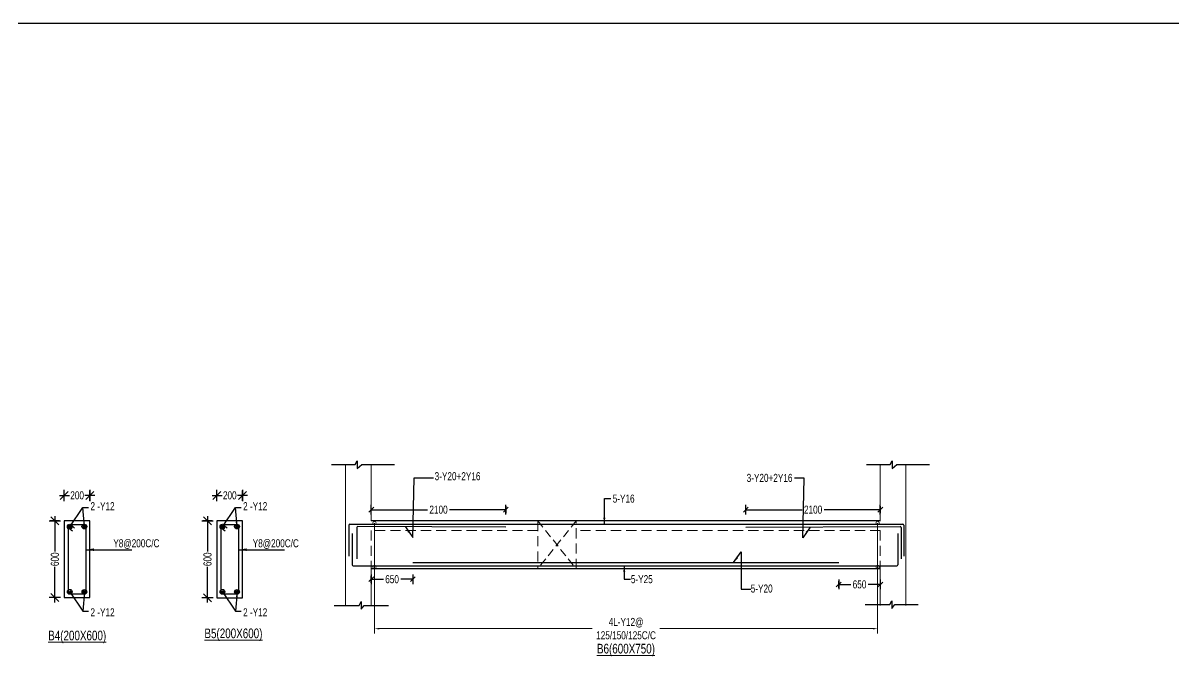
# Model space of a CAD drawing. Header units: millimetres. Extents: x 39642 to 122100, y 15829 to 56435.
# Drawn here: x 68215 to 86190, y 46388 to 56435 of the extents above; entities that cross this region are included whole.
import ezdxf

# ---------------------------------------------------------------- set-up
doc = ezdxf.new("R2010")
doc.units = ezdxf.units.MM
for name, pattern in [('CONTINOUS', [0]), ('CONTINU', [0]), ('HIDDEN', [9.525, 6.35, -3.175])]:
    doc.linetypes.add(name, pattern=pattern)
for name, color, linetype in [('-S-ARROW', 253, 'Continuous'), ('-S-DIM', 251, 'Continuous'), ('-S-FOOT-DIM', 8, 'Continuous'), ('-S-MISC', 8, 'Continuous'), ('-STR-BEAM', 7, 'CONTINU'), ('-STR-REINF', 3, 'Continuous'), ('-STR-TEXT', 6, 'Continuous'), ('BEAM', 7, 'Continuous'), ('dim', 8, 'Continuous'), ('rein', 3, 'Continuous'), ('S- Structural', 5, 'Continuous'), ('Text', 6, 'Continuous')]:
    doc.layers.add(name, color=color, linetype=linetype)
for name, color, linetype, lineweight in [('-S-STIRUP', 11, 'Continuous', 9), ('-STR-COLUMN', 5, 'HIDDEN', 13), ('-STR-RF-DIM', 252, 'CONTINOUS', 20), ('S-BEAM-IDEN', 2, 'Continuous', 9), ('SEC TEXT', 9, 'Continuous', 18), ('SLAB LINE', 254, 'HIDDEN', 20)]:
    doc.layers.add(name, color=color, linetype=linetype, lineweight=lineweight)
doc.styles.add('BEAM-LS', font='romans.shx', dxfattribs={"width": 0.8})
doc.styles.add('EL', font='swisscl.ttf')
doc.styles.add('SOBHA', font='swisscl.ttf')
doc.styles.add('sobha.sed', font='swisscl.ttf')
doc.dimstyles.new('S-25', dxfattribs={"dimscale": 25, "dimtxt": 2.5, "dimasz": 1.5, "dimexe": 0.25, "dimexo": 0.5, "dimgap": 0.1, "dimtad": 0, "dimdec": 0, "dimrnd": 0.0005, "dimzin": 0, "dimdsep": 46, "dimtxsty": 'SOBHA', "dimblk": 'OBLIQUE', "dimcen": 0.09, "dimclrd": 8, "dimclre": 8, "dimclrt": 6, "dimadec": 0, "dimazin": 0, "dimtfac": 1, "dimtdec": 0, "dimtofl": 0, "dimtmove": 0, "dimatfit": 3, "dimfxl": 0.18, "dimtolj": 1, "dimtzin": 0, "dimlwd": -1, "dimlwe": -1, "dimarcsym": 0})
doc.dimstyles.new('S-25L', dxfattribs={"dimscale": 25, "dimtxt": 2.5, "dimasz": 2.5, "dimexe": 1.5, "dimexo": 1.5, "dimgap": 0.2, "dimtad": 0, "dimdec": 0, "dimrnd": 0.0005, "dimzin": 0, "dimdsep": 46, "dimtxsty": 'sobha.sed', "dimblk": 'OBLIQUE', "dimcen": 0.09, "dimdle": 1.5, "dimclrd": 8, "dimclre": 8, "dimclrt": 6, "dimadec": 0, "dimazin": 0, "dimtfac": 1, "dimtdec": 0, "dimtofl": 0, "dimtmove": 1, "dimatfit": 3, "dimfxl": 0.18, "dimtolj": 1, "dimtzin": 0, "dimlwd": -1, "dimlwe": -1, "dimarcsym": 0})
doc.dimstyles.new('S-50', dxfattribs={"dimscale": 50, "dimtxt": 2.5, "dimasz": 1.25, "dimexe": 1, "dimexo": 1, "dimgap": 0.5, "dimtad": 1, "dimdec": 0, "dimrnd": 0.0005, "dimzin": 0, "dimdsep": 46, "dimtxsty": 'EL', "dimblk": 'ARCHTICK', "dimcen": 0.09, "dimdle": 1.5, "dimclrd": 251, "dimclre": 251, "dimclrt": 6, "dimadec": 0, "dimazin": 0, "dimtfac": 1, "dimtdec": 0, "dimtofl": 0, "dimtmove": 0, "dimatfit": 3, "dimfxl": 2, "dimtolj": 1, "dimtzin": 0, "dimlwd": -1, "dimlwe": -1, "dimarcsym": 0})
doc.dimstyles.new('S-DIM50', dxfattribs={"dimscale": 50, "dimtxt": 2.5, "dimasz": 1.5, "dimexe": 1.5, "dimexo": 1, "dimgap": 0.5, "dimtad": 0, "dimdec": 0, "dimzin": 0, "dimdsep": 46, "dimtxsty": 'SOBHA', "dimcen": 0.09, "dimclrd": 256, "dimclre": 256, "dimclrt": 6, "dimadec": 5, "dimazin": 0, "dimtfac": 1, "dimtdec": 0, "dimtofl": 0, "dimtmove": 0, "dimatfit": 3, "dimfxl": 0.18, "dimtolj": 1, "dimtzin": 0, "dimlwd": -1, "dimlwe": -1, "dimarcsym": 0})
doc.dimstyles.new('STIRUP', dxfattribs={"dimscale": 50, "dimtxt": 2.5, "dimasz": 2.2, "dimexe": 0, "dimexo": 0, "dimgap": 0.5, "dimtad": 0, "dimdec": 0, "dimzin": 0, "dimdsep": 46, "dimtxsty": 'BEAM-LS', "dimblk": 'DOTSMALL', "dimcen": 0.09, "dimclrd": 256, "dimclre": 256, "dimclrt": 256, "dimadec": 5, "dimazin": 0, "dimtfac": 1, "dimtdec": 0, "dimtofl": 0, "dimtmove": 0, "dimatfit": 3, "dimldrblk": 'DOTSMALL', "dimfxl": 0, "dimfxlon": 1, "dimtolj": 1, "dimtzin": 0, "dimlwd": -1, "dimlwe": -1, "dimarcsym": 0})

# ---------------------------------------------------------------- blocks, each defined once
blk = doc.blocks.new('_Oblique')
at = {"color": 0, "linetype": 'ByBlock', "lineweight": -2}
for p, q in [((-0.5, -0.5), (0.5, 0.5)), ((0, 0.71), (0, -0.71))]:
    blk.add_line(p, q, dxfattribs=at)
blk = doc.blocks.new('*D9')
at = {"layer": '-S-FOOT-DIM', "color": 8, "transparency": 16777216}
for p, q in [((25416254.1, 12212074.9), (25416332, 12212074.9)), ((25416529.1, 12212074.9), (25416451.1, 12212074.9))]:
    blk.add_line(p, q, dxfattribs=at)
at = {"layer": '-S-FOOT-DIM', "color": 8, "linetype": 'Continuous', "transparency": 16777216}
for p, q in [((25416291.6, 12212032), (25416291.6, 12212112.4)), ((25416491.6, 12212032), (25416491.6, 12212112.4))]:
    blk.add_line(p, q, dxfattribs=at)
at = {"layer": '-S-FOOT-DIM', "color": 8, "transparency": 16777216, "xscale": 62.5, "yscale": 62.5, "zscale": 62.5, "rotation": 180}
blk.add_blockref('_Oblique', (25416291.6, 12212074.9), dxfattribs=at)
at = {"layer": '-S-FOOT-DIM', "color": 8, "transparency": 16777216, "xscale": 62.5, "yscale": 62.5, "zscale": 62.5}
blk.add_blockref('_Oblique', (25416491.6, 12212074.9), dxfattribs=at)
at = {"layer": '-S-FOOT-DIM', "color": 6, "transparency": 16777216, "insert": (25416391.6, 12212074.9), "char_height": 62.5, "attachment_point": 5, "style": 'sobha.sed'}
blk.add_mtext('\\A1;200', dxfattribs=at)
blk = doc.blocks.new('*D8')
at = {"layer": '-S-FOOT-DIM', "color": 8, "linetype": 'Continuous', "transparency": 16777216}
for p, q in [((25416254.1, 12211875.7), (25416180.5, 12211875.7)), ((25416254.1, 12211275.7), (25416180.5, 12211275.7))]:
    blk.add_line(p, q, dxfattribs=at)
at = {"layer": '-S-FOOT-DIM', "color": 8, "transparency": 16777216}
for p, q in [((25416218, 12211913.2), (25416218, 12211635.5)), ((25416218, 12211238.2), (25416218, 12211516))]:
    blk.add_line(p, q, dxfattribs=at)
at = {"layer": '-S-FOOT-DIM', "color": 8, "transparency": 16777216, "xscale": 62.5, "yscale": 62.5, "zscale": 62.5}
for p, rotation in [((25416218, 12211875.7), 90), ((25416218, 12211275.7), 270)]:
    blk.add_blockref('_Oblique', p, dxfattribs=dict(at, rotation=rotation))
at = {"layer": '-S-FOOT-DIM', "color": 6, "transparency": 16777216, "insert": (25416218, 12211575.7), "char_height": 62.5, "attachment_point": 5, "rotation": 90, "style": 'sobha.sed'}
blk.add_mtext('\\A1;600', dxfattribs=at)
blk = doc.blocks.new('*D10')
at = {"layer": '-S-FOOT-DIM', "color": 8, "linetype": 'Continuous', "transparency": 16777216}
for p, q in [((117.8, 1091.7), (117.8, 1172.1)), ((317.8, 1091.7), (317.8, 1172.1))]:
    blk.add_line(p, q, dxfattribs=at)
at = {"layer": '-S-FOOT-DIM', "color": 8, "transparency": 16777216}
for p, q in [((80.3, 1134.6), (158.2, 1134.6)), ((355.3, 1134.6), (277.4, 1134.6))]:
    blk.add_line(p, q, dxfattribs=at)
at = {"layer": '-S-FOOT-DIM', "color": 8, "transparency": 16777216, "xscale": 62.5, "yscale": 62.5, "zscale": 62.5, "rotation": 180}
blk.add_blockref('_Oblique', (117.8, 1134.6), dxfattribs=at)
at = {"layer": '-S-FOOT-DIM', "color": 8, "transparency": 16777216, "xscale": 62.5, "yscale": 62.5, "zscale": 62.5}
blk.add_blockref('_Oblique', (317.8, 1134.6), dxfattribs=at)
at = {"layer": '-S-FOOT-DIM', "color": 6, "transparency": 16777216, "insert": (217.8, 1134.6), "char_height": 62.5, "attachment_point": 5, "style": 'sobha.sed'}
blk.add_mtext('\\A1;200', dxfattribs=at)
blk = doc.blocks.new('*D11')
at = {"layer": '-S-FOOT-DIM', "color": 8, "linetype": 'Continuous', "transparency": 16777216}
for p, q in [((80.3, 935.4), (6.7, 935.4)), ((80.3, 335.4), (6.7, 335.4))]:
    blk.add_line(p, q, dxfattribs=at)
at = {"layer": '-S-FOOT-DIM', "color": 8, "transparency": 16777216}
for p, q in [((44.2, 972.9), (44.2, 695.2)), ((44.2, 297.9), (44.2, 575.7))]:
    blk.add_line(p, q, dxfattribs=at)
at = {"layer": '-S-FOOT-DIM', "color": 8, "transparency": 16777216, "xscale": 62.5, "yscale": 62.5, "zscale": 62.5}
for p, rotation in [((44.2, 935.4), 90), ((44.2, 335.4), 270)]:
    blk.add_blockref('_Oblique', p, dxfattribs=dict(at, rotation=rotation))
at = {"layer": '-S-FOOT-DIM', "color": 6, "transparency": 16777216, "insert": (44.2, 635.4), "char_height": 62.5, "attachment_point": 5, "rotation": 90, "style": 'sobha.sed'}
blk.add_mtext('\\A1;600', dxfattribs=at)
blk = doc.blocks.new('_DotSmall')
at = {"color": 0, "linetype": 'ByBlock', "const_width": 0.5}
blk.add_lwpolyline([(-0.0625, 0, 1), (0.0625, 0, 1)], format="xyb", close=True, dxfattribs=at)
blk = doc.blocks.new('*D32')
at = {"layer": '-S-STIRUP', "ltscale": 100, "transparency": 16777216}
blk.add_line((81562, 47936), (81562, 48622), dxfattribs=at)
at = {"layer": '-S-STIRUP', "linetype": 'CONTINU', "ltscale": 100, "transparency": 16777216, "xscale": 100, "yscale": 100, "zscale": 100}
for p, rotation in [((81562, 48622), 90), ((81562, 47936), 270)]:
    blk.add_blockref('_DotSmall', p, dxfattribs=dict(at, rotation=rotation))
blk = doc.blocks.new('*D33')
at = {"layer": '-S-STIRUP', "ltscale": 100, "transparency": 16777216}
blk.add_line((73704, 47936), (73704, 48622), dxfattribs=at)
at = {"layer": '-S-STIRUP', "linetype": 'CONTINU', "ltscale": 100, "transparency": 16777216, "xscale": 100, "yscale": 100, "zscale": 100}
for p, rotation in [((73704, 48622), 90), ((73704, 47936), 270)]:
    blk.add_blockref('_DotSmall', p, dxfattribs=dict(at, rotation=rotation))
blk = doc.blocks.new('_ArchTick')
at = {"color": 0, "linetype": 'ByBlock', "const_width": 0.15}
blk.add_lwpolyline([(-0.5, -0.5), (0.5, 0.5)], dxfattribs=at)
blk = doc.blocks.new('*D34')
at = {"layer": '-STR-RF-DIM', "transparency": 16777216}
for p, q in [((73704, 48017), (73704, 46896)), ((81562, 47971), (81562, 46896)), ((73779, 46971), (77103, 46971)), ((81487, 46971), (78163, 46971))]:
    blk.add_line(p, q, dxfattribs=at)
for points in [[(73779, 46983), (73779, 46958), (73704, 46971)], [(81487, 46983), (81487, 46958), (81562, 46971)]]:
    blk.add_solid(points, dxfattribs=at)
at = {"layer": '-STR-RF-DIM', "color": 6, "transparency": 16777216, "insert": (77633, 46971), "char_height": 125, "attachment_point": 5, "style": 'SOBHA'}
blk.add_mtext('\\A1;4L-Y12@\\P125/150/125C/C', dxfattribs=at)
blk = doc.blocks.new('*D35')
at = {"layer": '-S-DIM', "transparency": 16777216}
for p, q in [((73654, 48755), (73654, 48905)), ((75754, 48755), (75754, 48905)), ((73654, 48830), (74531, 48830)), ((75754, 48830), (74877, 48830))]:
    blk.add_line(p, q, dxfattribs=at)
at = {"layer": '-S-DIM', "transparency": 16777216, "xscale": 75, "yscale": 75, "zscale": 75, "rotation": 180}
blk.add_blockref('_Oblique', (73654, 48830), dxfattribs=at)
at = {"layer": '-S-DIM', "transparency": 16777216, "xscale": 75, "yscale": 75, "zscale": 75}
blk.add_blockref('_Oblique', (75754, 48830), dxfattribs=at)
at = {"layer": '-S-DIM', "color": 6, "transparency": 16777216, "insert": (74704, 48830), "char_height": 125, "attachment_point": 5, "style": 'SOBHA'}
blk.add_mtext('\\A1;2100', dxfattribs=at)
blk = doc.blocks.new('*D36')
at = {"layer": '-S-DIM', "transparency": 16777216}
for p, q in [((79504, 48755), (79504, 48905)), ((81604, 48755), (81604, 48905)), ((79504, 48830), (80381, 48830)), ((81604, 48830), (80727, 48830))]:
    blk.add_line(p, q, dxfattribs=at)
at = {"layer": '-S-DIM', "transparency": 16777216, "xscale": 75, "yscale": 75, "zscale": 75, "rotation": 180}
blk.add_blockref('_Oblique', (79504, 48830), dxfattribs=at)
at = {"layer": '-S-DIM', "transparency": 16777216, "xscale": 75, "yscale": 75, "zscale": 75}
blk.add_blockref('_Oblique', (81604, 48830), dxfattribs=at)
at = {"layer": '-S-DIM', "color": 6, "transparency": 16777216, "insert": (80554, 48830), "char_height": 125, "attachment_point": 5, "style": 'SOBHA'}
blk.add_mtext('\\A1;2100', dxfattribs=at)
blk = doc.blocks.new('*D37')
at = {"layer": '-S-DIM', "transparency": 16777216}
for p, q in [((73654, 47818), (73654, 47668)), ((74304, 47818), (74304, 47668)), ((73654, 47743), (73845, 47743)), ((74304, 47743), (74113, 47743))]:
    blk.add_line(p, q, dxfattribs=at)
at = {"layer": '-S-DIM', "transparency": 16777216, "xscale": 75, "yscale": 75, "zscale": 75, "rotation": 180}
blk.add_blockref('_Oblique', (73654, 47743), dxfattribs=at)
at = {"layer": '-S-DIM', "transparency": 16777216, "xscale": 75, "yscale": 75, "zscale": 75}
blk.add_blockref('_Oblique', (74304, 47743), dxfattribs=at)
at = {"layer": '-S-DIM', "color": 6, "transparency": 16777216, "insert": (73979, 47743), "char_height": 125, "attachment_point": 5, "style": 'SOBHA'}
blk.add_mtext('\\A1;650', dxfattribs=at)
blk = doc.blocks.new('*D38')
at = {"layer": '-S-DIM', "transparency": 16777216}
for p, q in [((80954, 47737), (80954, 47587)), ((80954, 47662), (81145, 47662)), ((81604, 47662), (81413, 47662)), ((81604, 47737), (81604, 47587))]:
    blk.add_line(p, q, dxfattribs=at)
at = {"layer": '-S-DIM', "transparency": 16777216, "xscale": 75, "yscale": 75, "zscale": 75, "rotation": 180}
blk.add_blockref('_Oblique', (80954, 47662), dxfattribs=at)
at = {"layer": '-S-DIM', "transparency": 16777216, "xscale": 75, "yscale": 75, "zscale": 75}
blk.add_blockref('_Oblique', (81604, 47662), dxfattribs=at)
at = {"layer": '-S-DIM', "color": 6, "transparency": 16777216, "insert": (81279, 47662), "char_height": 125, "attachment_point": 5, "style": 'SOBHA'}
blk.add_mtext('\\A1;650', dxfattribs=at)
blk = doc.blocks.new('TTRT')
at = {"layer": 'rein', "ltscale": 3000}
for points in [[(25416345.2, 12211830.3, -1), (25416323.4, 12211830.3, -1)], [(25416459.1, 12211831.2, -1), (25416437.3, 12211831.2, -1)], [(25416350.2, 12211317.2, -1), (25416328.4, 12211317.2, -1)], [(25416458.1, 12211320.2, -1), (25416436.3, 12211320.2, -1)]]:
    blk.add_hatch(color=256, dxfattribs=at).paths.add_polyline_path(points)
at = {"layer": 'BEAM', "ltscale": 0.05, "elevation": 0}
blk.add_lwpolyline([(25416291.6, 12211275.7), (25416491.6, 12211275.7), (25416491.6, 12211875.7), (25416291.6, 12211875.7)], close=True, dxfattribs=at)
at = {"layer": 'rein', "ltscale": 3000}
for p, q in [((25416321.6, 12211823.7, 0), (25416355.2, 12211797.4, 0)), ((25416343.9, 12211845.7, 0), (25416372.2, 12211819.4, 0))]:
    blk.add_line(p, q, dxfattribs=at)
at = {"layer": 'rein', "ltscale": 3000, "elevation": 0}
blk.add_lwpolyline([(25416341.6, 12211305.7), (25416441.6, 12211305.7, 0.414214), (25416461.6, 12211325.7), (25416461.6, 12211825.7, 0.414214), (25416441.6, 12211845.7), (25416341.6, 12211845.7), (25416321.6, 12211825.7), (25416321.6, 12211325.7, 0.414214)], format="xyb", close=True, dxfattribs=at)
at = {"layer": 'rein', "ltscale": 3000}
for centre in [(25416334.3, 12211830.3, 0), (25416448.2, 12211831.2, 0), (25416339.3, 12211317.2, 0), (25416447.2, 12211320.2, 0)]:
    blk.add_circle(centre, 10.9, dxfattribs=at)
at = {"layer": 'SEC TEXT', "color": 1, "linetype": 'ByBlock', "style": 'sobha.sed'}
blk.add_text('%%UB4(200X600)', height=75, rotation=359.98928, dxfattribs=at).set_placement((25416165.6, 12210942.7, 0))
at = {"layer": 'Text', "ltscale": 3000, "char_height": 62.5, "style": 'SOBHA'}
for s, insert, width, attachment_point in [('2 -Y12', (25416590.2, 12212021.7, 0), 363.273, 2), ('Y8@200C/C', (25416854.6, 12211732, 0), 413.273, 2), ('2 -Y12', (25416590.2, 12211129.8, 0), 363.273, 8)]:
    blk.add_mtext(s, dxfattribs=dict(at, insert=insert, width=width, attachment_point=attachment_point))
at = {"layer": '-S-FOOT-DIM'}
dim = blk.add_linear_dim(base=(25416291.6, 12212074.9, 0), p1=(25416491.6, 12211994.5, 0), p2=(25416291.6, 12211994.5, 0), dimstyle='S-25L', dxfattribs=at)
dim.commit()
dim.dimension.update_dxf_attribs({"geometry": '*D9', "text_midpoint": (25416391.6, 12212074.9, 0)})
dim = blk.add_linear_dim(base=(25416218, 12211875.7, 0), p1=(25416291.6, 12211275.7, 0), p2=(25416291.6, 12211875.7, 0), angle=90, dimstyle='S-25L', dxfattribs=at)
dim.commit()
dim.dimension.update_dxf_attribs({"geometry": '*D8', "text_midpoint": (25416218, 12211575.7, 0)})
at = {"layer": 'dim', "ltscale": 3000}
for points in [[(25416334.3, 12211830.3, 0), (25416437.1, 12211981.2, 0), (25416481.5, 12211981.2, 0)], [(25416448.2, 12211831.2, 0), (25416437.1, 12211981.2, 0), (25416481.5, 12211981.2, 0)], [(25416334.3, 12211321.2, 0), (25416437.1, 12211170.3, 0), (25416481.5, 12211170.3, 0)], [(25416448.2, 12211320.3, 0), (25416437.1, 12211170.3, 0), (25416481.5, 12211170.3, 0)]]:
    blk.add_leader(points, dimstyle='S-25', override={"dimasz": 1.5, "dimldrblk": 'DotBlank'}, dxfattribs=at)
at = {"layer": 'dim', "color": 8}
blk.add_leader([(25416461.6, 12211650.7, -54609.3), (25416809.3, 12211650.6, -54609.3), (25416819.9, 12211650.7, -54609.3)], dimstyle='S-25L', dxfattribs=at)
blk = doc.blocks.new('A$C0dac4173')
at = {"layer": 'rein', "ltscale": 3000}
for points in [[(171.4, 890, -1), (149.6, 890, -1)], [(285.3, 890.9, -1), (263.5, 890.9, -1)], [(176.4, 376.9, -1), (154.6, 376.9, -1)], [(284.3, 379.9, -1), (262.5, 379.9, -1)]]:
    blk.add_hatch(color=256, dxfattribs=at).paths.add_polyline_path(points)
at = {"layer": 'BEAM', "ltscale": 0.05, "elevation": 0}
blk.add_lwpolyline([(117.8, 335.4), (317.8, 335.4), (317.8, 935.4), (117.8, 935.4)], close=True, dxfattribs=at)
at = {"layer": 'rein', "ltscale": 3000}
for p, q in [((170.2, 905.4, 0), (198.5, 879.1, 0)), ((147.8, 883.4, 0), (181.4, 857.1, 0))]:
    blk.add_line(p, q, dxfattribs=at)
at = {"layer": 'rein', "ltscale": 3000, "elevation": 0}
blk.add_lwpolyline([(167.8, 365.4), (267.8, 365.4, 0.414214), (287.8, 385.4), (287.8, 885.4, 0.414214), (267.8, 905.4), (167.8, 905.4), (147.8, 885.4), (147.8, 385.4, 0.414214)], format="xyb", close=True, dxfattribs=at)
at = {"layer": 'rein', "ltscale": 3000}
for centre in [(160.5, 890, 0), (274.4, 890.9, 0), (165.5, 376.9, 0), (273.4, 379.9, 0)]:
    blk.add_circle(centre, 10.9, dxfattribs=at)
at = {"layer": 'SEC TEXT', "color": 1, "linetype": 'ByBlock', "style": 'sobha.sed'}
blk.add_text('%%UB5(200X600)', height=75, rotation=359.98928, dxfattribs=at).set_placement((20.1, 19.2, 0))
at = {"layer": 'Text', "ltscale": 3000, "char_height": 62.5, "style": 'SOBHA'}
for s, insert, width, attachment_point in [('2 -Y12', (416.4, 1081.4, 0), 363.273, 2), ('Y8@200C/C', (577.4, 791.7, 0), 413.273, 2), ('2 -Y12', (416.4, 189.5, 0), 363.273, 8)]:
    blk.add_mtext(s, dxfattribs=dict(at, insert=insert, width=width, attachment_point=attachment_point))
at = {"layer": '-S-FOOT-DIM'}
dim = blk.add_linear_dim(base=(117.8, 1134.6, 0), p1=(317.8, 1054.2, 0), p2=(117.8, 1054.2, 0), dimstyle='S-25L', dxfattribs=at)
dim.commit()
dim.dimension.update_dxf_attribs({"geometry": '*D10', "text_midpoint": (217.8, 1134.6, 0)})
dim = blk.add_linear_dim(base=(44.2, 935.4, 0), p1=(117.8, 335.4, 0), p2=(117.8, 935.4, 0), angle=90, dimstyle='S-25L', dxfattribs=at)
dim.commit()
dim.dimension.update_dxf_attribs({"geometry": '*D11', "text_midpoint": (44.2, 635.4, 0)})
at = {"layer": 'dim', "ltscale": 3000}
for points in [[(160.5, 890, 0), (263.4, 1040.9, 0), (307.7, 1040.9, 0)], [(274.4, 890.9, 0), (263.4, 1040.9, 0), (307.7, 1040.9, 0)], [(160.5, 380.9, 0), (263.4, 230, 0), (307.7, 230, 0)], [(274.4, 380, 0), (263.4, 230, 0), (307.7, 230, 0)]]:
    blk.add_leader(points, dimstyle='S-25', override={"dimasz": 1.5, "dimldrblk": 'DotBlank'}, dxfattribs=at)
at = {"layer": 'dim', "color": 8}
blk.add_leader([(287.8, 710.4, -54609.3), (635.5, 710.3, -54609.3), (646.1, 710.4, -54609.3)], dimstyle='S-25L', dxfattribs=at)

msp = doc.modelspace()

# ---------------------------------------------------------------- linework, layer by layer
at = {"layer": '-S-MISC', "linetype": 'ByBlock', "ltscale": 1000, "elevation": 178586.6}
for points in [[(73031.9, 49534.5), (73404.7, 49534.5), (73435.6, 49594.2), (73435.6, 49474), (73506, 49534.5), (74017.1, 49534.5)], [(81386, 49534.5), (81758.8, 49534.5), (81789.7, 49594.2), (81789.7, 49474), (81860.1, 49534.5), (82371.1, 49534.5)], [(73076.4, 47332.7), (73464.6, 47334.5), (73495.4, 47394.2), (73495.4, 47274), (73545.3, 47334.5), (73923.6, 47334.5)], [(81364.8, 47347.1), (81750.4, 47347.7), (81781.3, 47407.3), (81781.3, 47287.2), (81831.2, 47347.7), (82194.3, 47347.7)]]:
    msp.add_lwpolyline(points, dxfattribs=at)
at = {"layer": '-STR-BEAM'}
for p, q in [((81604, 48655.4, 178586.6), (73654, 48655.4, 178586.6)), ((81604, 47905.4, 178586.6), (73654, 47905.4, 178586.6))]:
    msp.add_line(p, q, dxfattribs=at)
at = {"layer": '-STR-COLUMN', "linetype": 'Continuous', "ltscale": 10}
for p, q in [((73254, 49534.5, 178586.6), (73254, 47334.5, 178586.6)), ((73654, 49534.5, 178586.6), (73654, 48655.4, 178586.6)), ((81604, 48652.7, 178586.6), (81604, 49534.5, 178586.6)), ((82004, 47334.5, 178586.6), (82004, 49534.5, 178586.6)), ((73654, 47905.4, 178586.6), (73654, 47334.5, 178586.6)), ((81604, 47905.4, 178586.6), (81604, 47334.5, 178586.6))]:
    msp.add_line(p, q, dxfattribs=at)
at = {"layer": '-STR-REINF', "ltscale": 10}
for p, q in [((73304.7, 48590.4, 178586.6), (73304.7, 48104.8, 178586.6)), ((73319.7, 48605.4, 178586.6), (81954, 48605.4, 178586.6)), ((73428.4, 48550, 178586.6), (73428.4, 48064.3, 178586.6)), ((75754.4, 48558.4, 178586.6), (73443.4, 48565, 178586.6)), ((79503.6, 48558.4, 178586.6), (81915.7, 48565, 178586.6)), ((81930.6, 48550, 178586.6), (81930.6, 48064.3, 178586.6)), ((81968.9, 48590.4, 178586.6), (81968.9, 48104.8, 178586.6)), ((73354.7, 48456.1, 178586.6), (73354.7, 47970.4, 178586.6)), ((81878.5, 48456.1, 178586.6), (81878.5, 47970.4, 178586.6)), ((74304, 48005.4, 178586.6), (80954, 48005.4, 178586.6)), ((73369.7, 47955.4, 178586.6), (81863.5, 47955.4, 178586.6))]:
    msp.add_line(p, q, dxfattribs=at)
for centre, start, end in [((73319.7, 48590.4, 178586.6), 90, 180), ((73443.4, 48550, 178586.6), 90, 180), ((81915.6, 48550, 178586.6), 0, 90), ((81953.9, 48590.4, 178586.6), 0, 90), ((73369.7, 47970.4, 178586.6), 180, 270), ((81863.5, 47970.4, 178586.6), 270, 0)]:
    msp.add_arc(centre, 15, start, end, dxfattribs=at)
at = {"layer": 'S- Structural', "ltscale": 20}
msp.add_lwpolyline([(39641.8, 56435.3), (122100, 56435.3), (122100, 15829.3), (39641.8, 15829.3)], close=True, dxfattribs=at)
at = {"layer": 'S-BEAM-IDEN', "color": 9, "linetype": 'HIDDEN', "ltscale": 20}
for p, q in [((76254, 48655.4, 178586.6), (76854, 47905.4, 178586.6)), ((76854, 48655.4, 178586.6), (76254, 47905.4, 178586.6))]:
    msp.add_line(p, q, dxfattribs=at)
at = {"layer": 'SLAB LINE', "linetype": 'HIDDEN', "ltscale": 25}
for p, q in [((76254, 48505.4, 178586.6), (73654, 48505.4, 178586.6)), ((73654, 48505.4, 178586.6), (73654, 47905.4, 178586.6)), ((81604, 48505.4, 178586.6), (76854, 48505.4, 178586.6)), ((81604, 48505.4, 178586.6), (81604, 47905.4, 178586.6))]:
    msp.add_line(p, q, dxfattribs=at)
at = {"layer": 'SLAB LINE', "linetype": 'HIDDEN', "ltscale": 25, "elevation": 178586.6}
msp.add_lwpolyline([(76854, 48655.4), (76254, 48655.4), (76254, 47905.4), (76854, 47905.4), (76854, 48655.4)], dxfattribs=at)

# ---------------------------------------------------------------- block references
at = {"layer": 'S- Structural', "xscale": 2, "yscale": 2, "zscale": 2}
msp.add_blockref('TTRT', (-50763723.2, -24375096, 178586.6), dxfattribs=at)
at = {"layer": 'S- Structural', "ltscale": 20, "xscale": 2, "yscale": 2, "zscale": 2}
msp.add_blockref('A$C0dac4173', (71008.2, 46784.5, 178586.6), dxfattribs=at)

# ---------------------------------------------------------------- texts
at = {"layer": '-STR-TEXT', "color": 6, "char_height": 125, "style": 'SOBHA'}
for s, insert, attachment_point in [('\\A1;3-Y20+2Y16', (74643.4, 49288.8, 357173.2), 7), ('\\A1;3-Y20+2Y16', (80232.2, 49262.8, 357173.2), 9), ('\\A1;5-Y16', (77424.2, 49065.8, 178586.6), 1)]:
    msp.add_mtext(s, dxfattribs=dict(at, insert=insert, attachment_point=attachment_point))
at = {"layer": '-STR-TEXT', "color": 6, "char_height": 125, "width": 281.386, "attachment_point": 7, "style": 'SOBHA'}
for s, insert in [('\\A1;5-Y25', (77708.1, 47680.2, 178586.6)), ('\\A1;5-Y20', (79580.3, 47533.7, 357173.2))]:
    msp.add_mtext(s, dxfattribs=dict(at, insert=insert))
at = {"layer": 'SEC TEXT', "color": 1, "linetype": 'ByBlock', "style": 'sobha.sed'}
msp.add_text('%%UB6(600X750)', height=150, rotation=359.98928, dxfattribs=at).set_placement((77178.4, 46584.1, 178586.6))

# ---------------------------------------------------------------- dimensions: what is measured, and where the dimension line sits
at = {"layer": '-S-DIM'}
for base, p1, p2, picture, middle in [((75754, 48830, 178586.6), (73654, 48655.4, 178586.6), (75754, 48541.9, 178586.6), '*D35', (74704, 48830, 178586.6)), ((74304, 47742.5, 178586.6), (73654, 47865.3, 178586.6), (74304, 48005.4, 178586.6), '*D37', (73979, 47742.5, 178586.6)), ((80954, 47661.9, 178586.6), (81604, 47905.4, 178586.6), (80954, 48005.4, 178586.6), '*D38', (81279, 47661.9, 178586.6))]:
    dim = msp.add_linear_dim(base=base, p1=p1, p2=p2, dimstyle='S-DIM50', override={"dimscale": 1, "dimtxt": 125, "dimasz": 75, "dimexe": 75, "dimexo": 0, "dimgap": 25, "dimblk1": 'Oblique', "dimblk2": 'Oblique', "dimsah": 1, "dimcen": 4.5, "dimfxl": 75, "dimfxlon": 1}, dxfattribs=at)
    dim.commit()
    dim.dimension.update_dxf_attribs({"geometry": picture, "text_midpoint": middle})
dim = msp.add_linear_dim(base=(79504.1, 48830, 178586.6), p1=(81604, 48655.4, 178586.6), p2=(79504.1, 48541.9, 178586.6), angle=180, dimstyle='S-DIM50', override={"dimscale": 1, "dimtxt": 125, "dimasz": 75, "dimexe": 75, "dimexo": 0, "dimgap": 25, "dimblk1": 'Oblique', "dimblk2": 'Oblique', "dimsah": 1, "dimcen": 4.5, "dimfxl": 75, "dimfxlon": 1}, dxfattribs=at)
dim.commit()
dim.dimension.update_dxf_attribs({"geometry": '*D36', "text_midpoint": (80554.1, 48830, 178586.6)})
at = {"layer": '-S-STIRUP', "linetype": 'CONTINU', "ltscale": 100}
for base, p1, p2, picture, middle in [((73703.9, 48622.4, 357173.2), (73703.9, 47935.7, 357173.2), (73703.9, 48622.4, 357173.2), '*D33', (73703.9, 48279.1, 357173.2)), ((81562.2, 48622.4, 357173.2), (81562.2, 47935.7, 357173.2), (81562.2, 48622.4, 357173.2), '*D32', (81562.2, 48279.1, 357173.2))]:
    dim = msp.add_linear_dim(base=base, p1=p1, p2=p2, angle=90, text=' ', dimstyle='STIRUP', override={"dimasz": 2}, dxfattribs=at)
    dim.commit()
    dim.dimension.update_dxf_attribs({"geometry": picture, "text_midpoint": middle})
at = {"layer": '-STR-RF-DIM'}
dim = msp.add_linear_dim(base=(81562.2, 46970.9, 357173.2), p1=(73703.9, 48016.7, 357173.2), p2=(81562.2, 47971.5, 357173.2), text='4L-Y12@\\P125/150/125C/C', dimstyle='S-DIM50', override={"dimscale": 1, "dimtxt": 125, "dimasz": 75, "dimexe": 75, "dimexo": 0, "dimgap": 25, "dimsah": 1, "dimcen": 4.5, "dimfxl": 75}, dxfattribs=at)
dim.commit()
dim.dimension.update_dxf_attribs({"geometry": '*D34', "text_midpoint": (77633, 46970.9, 357173.2)})

# ---------------------------------------------------------------- leaders
at = {"layer": '-S-ARROW'}
for points in [[(74186, 48560.5, 178586.6), (74301.5, 48394.1, 178586.6), (74323.2, 49327.7, 178586.6), (74624.6, 49327.7, 178586.6)], [(77293.8, 48605.4, 178586.6), (77293.8, 49003.3, 178586.6), (77392.8, 49003.3, 178586.6)], [(79313.4, 48005.2, 357173.2), (79428.8, 48171.7, 357173.2), (79428.8, 47587.4, 357173.2), (79580.3, 47587.4, 357173.2)]]:
    msp.add_leader(points, dimstyle='S-50', override={"dimasz": 2, "dimgap": 0.1, "dimtad": 0}, dxfattribs=at)
at = {"layer": '-S-ARROW', "annotation_type": 0, "has_hookline": 1, "hookline_direction": 1}
for points, text_width in [([(80508.3, 48558.2, 357173.2), (80392.8, 48391.7, 357173.2), (80414.5, 49325.3, 357173.2), (80263.1, 49325.3, 357173.2)], 805.5), ([(77604.1, 47955.4, 178586.6), (77604.1, 47742.7, 178586.6), (77703.1, 47742.7, 178586.6)], 353.4)]:
    msp.add_leader(points, dimstyle='S-50', override={"dimasz": 2, "dimgap": 0.1, "dimtad": 0}, dxfattribs=dict(at, text_width=text_width))

doc.saveas('drawing.dxf')
